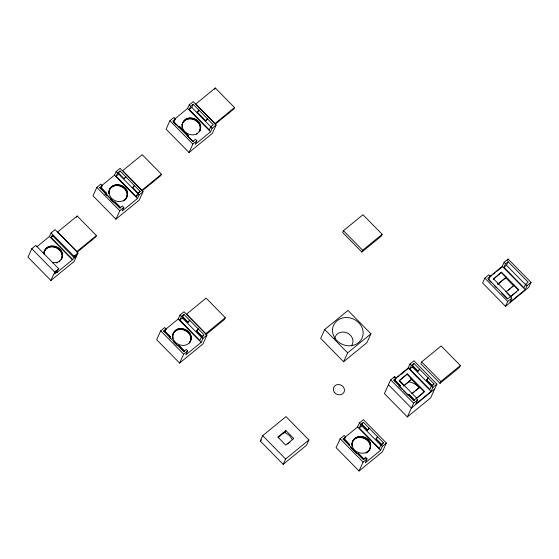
<?xml version="1.0" encoding="UTF-8"?>
<svg xmlns="http://www.w3.org/2000/svg" width="559" height="559" viewBox="0 0 559 559"><rect width="100%" height="100%" fill="white"/><g stroke="black" fill="none" stroke-linecap="round" stroke-linejoin="round"><path stroke-width="0.84" d="M352.254 443.867C352.897 432.554 371.379 435.37 370.631 445.935C369.988 457.248 351.506 454.432 352.254 443.867L351.849 444.754M368.821 450.575L368.416 451.462C377.101 440.604 354.259 430.311 351.904 444.028L352.31 443.14M44.664 250.732L43.965 252.472C46.704 239.909 67.478 247.84 61.511 258.957C65.431 249.405 49.737 241.893 44.657 250.816M109.704 189.424L108.76 193.861C108.097 178.621 132.846 184.54 126.551 197.641L127.249 195.909M126.844 196.796C129.499 187.412 114.574 180.99 109.697 189.508M182.318 124.468L181.913 125.356L182.8 122.742C178.887 132.294 194.574 139.806 199.654 130.883M190.228 341.444C185.357 349.955 170.425 343.533 173.08 334.149L172.486 335.917L172.892 335.037M199.94 130.114C202.596 120.73 187.663 114.309 182.793 122.826C187.181 112.219 205.251 120.849 199.647 130.96M190.221 341.521C194.336 331.529 177.252 324.199 172.969 334.191C177.133 321.6 197.802 332.584 189.333 343.079L189.739 342.192M44.371 251.585L44.126 254.282M172.675 335.037L173.374 333.304M56.124 270.682L57.318 271.898L54.775 273.98L55.781 271.765L58.737 268.788L35.797 245.429L31.793 248.706L27.95 257.133L50.89 280.492L74.186 261.423L78.029 253.003L55.082 229.637L51.079 232.914L49.465 236.464L36.838 246.798M45.146 250.062L45.552 249.174M45.733 249.37L46.131 248.482M72.607 259.383L51.1 237.477L52.113 235.262L73.62 257.168L76.164 255.079L75.158 257.294L72.404 259.823L57.116 272.338L57.318 271.898M46.397 248.748L46.802 247.861M47.138 248.203L47.543 247.316M47.948 247.742L48.354 246.854M48.815 247.364L49.22 246.477M49.73 247.085L50.135 246.198M50.68 246.903L51.086 246.016M51.659 246.812L52.064 245.925M52.651 246.826L53.056 245.939M53.65 246.938L54.055 246.051M54.635 247.148L55.041 246.26M55.6 247.455L56.005 246.568M56.536 247.847L56.941 246.966M57.43 248.336L57.829 247.448M58.262 248.902L58.667 248.014M59.037 249.538L59.443 248.65M59.743 250.25L60.148 249.363M60.365 251.019L60.77 250.132M76.576 217.325L77.184 215.998L96.4 235.563L95.792 236.89L76.953 252.312M60.903 251.829L61.301 250.949M61.343 252.689L61.742 251.802M56.955 263.212L57.36 262.325L59.785 260.941L61.525 258.873L61.12 259.76L61.916 258.069M61.686 253.576L62.084 252.689M61.923 254.485L62.328 253.597M62.056 255.407L62.461 254.52M50.89 280.492L54.733 272.065L58.737 268.788M59.38 261.829L59.785 260.941M62.077 256.322L62.482 255.435M61.993 257.224L62.398 256.336M61.804 258.104L62.21 257.217M100.851 188.683L102.269 185.581L100.837 184.121L96.833 187.398L92.99 195.818L115.93 219.184L139.226 200.115L143.069 191.688L120.122 168.329L116.118 171.606L114.504 175.149L101.214 186.035M106.385 193.295L100.683 187.384L106.385 193.295L105.05 194.392M73.62 257.168L74.026 256.281L78.029 253.003M109.005 191.157L110.102 188.621M110.186 188.753L110.591 187.866M108.816 192.037L109.222 191.15M110.773 188.062L111.171 187.174M137.486 195.566L136.214 196.607L116.139 176.169L117.558 173.066L120.101 170.977L140.176 191.423L138.471 193.33M108.732 192.946L109.138 192.058M111.437 187.44L111.842 186.552M118.361 172.962L120.101 170.977M112.177 186.895L112.583 186.007M112.988 186.427L113.393 185.539M113.854 186.056L114.26 185.169M114.77 185.777L115.175 184.889M115.72 185.588L116.125 184.701M116.698 185.504L117.104 184.617M117.69 185.518L118.096 184.631M118.69 185.63L119.095 184.743M119.675 185.84L120.08 184.952M120.639 186.14L121.044 185.253M124.098 178.803L125.838 176.819L124.098 178.803L118.396 172.885M121.576 186.538L121.981 185.651M114.057 202.267L115.021 201.988L120.758 207.822M122.47 187.02L122.868 186.133M123.301 187.586L123.707 186.699M124.077 188.229L124.482 187.342M124.783 188.935L125.188 188.048M125.405 189.704L125.81 188.816M125.943 190.521L126.341 189.634M126.383 191.381L126.781 190.493M126.725 192.268L127.124 191.381M126.963 193.176L127.368 192.289M123.672 201.058L126.565 197.565L125.663 199.2L126.068 198.312M127.096 194.092L127.501 193.204M115.93 219.184L119.773 210.757L123.777 207.48L122.344 206.019L119.794 208.109L99.719 187.663L102.269 185.581M124.825 199.626L124.419 200.513L125.489 199.004M127.117 195.007L127.522 194.12M127.033 195.916L127.438 195.028M132.735 187.489L134.44 185.581L132.735 187.489L138.436 193.4M123.777 207.48L122.155 211.029L137.444 198.515L139.065 194.965L143.069 191.688M178.817 126.956L173.947 122.002L175.365 118.899L173.926 117.439L169.922 120.716L166.086 129.143L189.026 152.502L212.322 133.433L216.158 125.006L193.218 101.647L189.215 104.924L187.6 108.467L174.967 118.808M136.214 196.607L137.626 193.505L140.176 191.423M179.516 126.544L188.083 135.376L179.516 126.544L178.552 126.823M182.101 124.475L182.507 123.588M183.282 122.072L183.687 121.184M189.235 109.487L190.647 106.385L193.197 104.295L213.272 124.741L210.722 126.823L209.311 129.926L189.235 109.487L191.779 107.398L193.197 104.295M183.862 121.38L184.267 120.492M184.533 120.758L184.938 119.871M181.857 127.179L182.262 126.292M185.274 120.213L185.679 119.326M186.084 119.745L186.489 118.864M161.439 174.254L141.93 190.221L122.714 170.656L142.224 154.682L161.439 174.254L160.831 175.582L141.993 191.003M186.951 119.374L187.356 118.487M187.866 119.095L188.271 118.208M188.816 118.906L189.221 118.019M189.794 118.822L190.2 117.935M190.787 118.836L191.192 117.949M191.786 118.948L192.191 118.061M192.771 119.158L193.176 118.27M193.735 119.458L194.141 118.571M198.934 110.137L197.194 112.121L198.529 111.024M194.672 119.857L195.077 118.969M195.559 120.339L195.964 119.451M196.398 120.905L196.803 120.017M197.173 121.548L197.579 120.66M197.879 122.253L198.284 121.366M198.501 123.022L198.906 122.135M199.032 123.839L199.437 122.952M214.712 89.335L215.32 88.001L234.535 107.573L233.928 108.9L215.089 124.322M199.472 124.699L199.877 123.812M199.815 125.586L200.22 124.699M200.052 126.495L200.457 125.607M196.768 134.377L197.173 133.496M200.185 127.41L200.59 126.523M189.026 152.502L192.869 144.075L196.873 140.798L195.433 139.338L192.89 141.427L172.815 120.982L175.365 118.899M200.213 128.325L200.618 127.438M200.129 129.234L200.534 128.346M200.346 129.227L199.256 131.77L200.052 130.072M205.796 120.877L207.536 118.899L205.796 120.877L197.222 112.045M196.873 140.798L195.252 144.348L210.54 131.833L212.154 128.284L216.158 125.006M164.842 331.85L166.135 329.013L164.702 327.553L160.699 330.83L156.66 339.704L179.6 363.064L202.896 343.995L206.935 335.127L183.995 311.761L179.991 315.038L178.174 319.035L164.877 329.915M164.521 330.893L170.257 336.735L164.521 330.893L163.591 331.103L183.666 351.541L186.21 349.459L187.642 350.919L185.826 354.909L201.114 342.394L202.931 338.405L206.935 335.127M173.367 333.388L173.765 332.5M173.856 332.633L174.261 331.746M174.436 331.941L174.841 331.054M179.809 320.048L181.423 316.499L183.974 314.417L204.049 334.855L201.499 336.944L199.884 340.494L179.809 320.048L182.353 317.966L182.961 316.632M172.403 336.825L172.808 335.938M175.107 331.319L175.512 330.432M172.836 336.853L172.563 338.656L172.969 337.769M183.974 314.417L182.234 316.394L187.971 322.236L189.711 320.258L187.971 322.236M175.847 330.774L176.253 329.887M176.658 330.313L177.063 329.426M177.524 329.936L177.93 329.048M178.44 329.656L178.845 328.769M179.39 329.468L179.795 328.58M180.368 329.384L180.774 328.496M181.361 329.398L181.766 328.51M182.36 329.51L182.765 328.622M183.345 329.719L183.75 328.832M184.309 330.02L184.715 329.132M185.246 330.418L185.651 329.531M178.859 345.497L184.596 351.338L179.432 346.077M186.133 330.9L186.538 330.013M186.972 331.466L187.377 330.579M187.747 332.109L188.152 331.221M188.453 332.815L188.858 331.927M189.075 333.583L189.48 332.696M189.606 334.401L190.011 333.513M190.046 335.26L190.451 334.373M190.388 336.148L190.794 335.26M190.626 337.056L191.031 336.169M190.759 337.971L191.164 337.084M179.6 363.064L183.638 354.196L187.642 350.919M190.787 338.887L191.192 337.999M190.703 339.795L191.108 338.908M189.822 342.332L190.919 339.788M196.572 330.998L198.312 329.013L196.572 330.998L202.309 336.839M225.305 317.687L205.796 333.66L186.587 314.095L206.096 298.122L225.305 317.687L224.501 319.462L205.663 334.883M343.457 230.699L342.646 232.474L361.862 252.039L381.371 236.073L382.174 234.298L362.966 214.733L343.457 230.699L362.665 250.264L361.862 252.039M260.256 440.988L262.681 435.664L285.977 416.595L308.917 439.961L306.493 445.278L283.196 464.347L260.256 440.988L261.584 439.898M324.709 329.517L320.67 338.384L343.61 361.743L366.907 342.674L370.945 333.807L348.005 310.448L324.709 329.517L347.656 352.876L343.61 361.743M278.096 437.851L282.113 434.161L284.964 432.484L285.859 430.521L293.748 438.549L285.74 445.104L277.851 437.075L285.859 430.521M283.196 464.347L285.621 459.023L308.917 439.961M344.288 439.786L345.581 436.949L344.148 435.489L340.145 438.766L336.099 447.633L359.046 470.999L382.335 451.931L386.381 443.056L363.441 419.697L359.437 422.974L357.613 426.964L344.323 437.844M344.002 438.752L349.703 444.664L344.002 438.752L343.03 439.032L363.105 459.477L365.656 457.388L367.088 458.848L365.272 462.838L380.56 450.33L382.377 446.334L386.381 443.056M352.226 442.616L353.225 440.408M352.03 443.308L352.436 442.428M353.211 440.688L353.616 439.8M353.658 440.115L354.064 439.227M383.488 442.791L380.945 444.873L379.323 448.423L359.248 427.984L360.869 424.435L363.413 422.345L383.488 442.791L381.783 444.698L376.046 438.857L377.751 436.949L376.011 438.934L381.748 444.768M354.168 439.591L354.574 438.703M354.727 439.108L355.133 438.221M352.261 444.608L351.939 446.236L352.345 445.348M363.413 422.345L361.673 424.33L367.41 430.171L369.15 428.187L367.41 430.171M355.335 438.675L355.734 437.788M355.985 438.305L356.39 437.417M359.248 427.984L361.799 425.895L362.407 424.567M356.67 437.983L357.075 437.096M357.397 437.725L357.795 436.838M358.144 437.522L358.55 436.642M358.913 437.39L359.318 436.502M359.703 437.32L360.108 436.432M360.499 437.313L360.904 436.425M361.303 437.369L361.708 436.481M362.106 437.494L362.505 436.607M362.896 437.676L363.301 436.789M363.671 437.928L364.077 437.04M394.815 380.847L396.107 378.01L394.675 376.549L390.671 379.827L384.403 393.571L407.343 416.937L430.64 397.868L436.907 384.117L413.96 360.758L409.957 364.035L408.14 368.025L395.513 378.366M364.433 438.235L364.838 437.348M358.305 453.426L364.07 459.198M365.16 438.598L365.565 437.711M365.865 439.018L366.271 438.13M394.067 377.877L394.675 376.549M366.529 439.486L366.935 438.598M367.151 440.003L367.556 439.115M367.724 440.569L368.129 439.681M368.248 441.17L368.654 440.282M368.716 441.806L369.122 440.918M369.129 442.476L369.534 441.589M369.478 443.168L369.883 442.281M369.765 443.881L370.17 442.994M369.988 444.608L370.386 443.72M366.096 453.279L366.494 452.392M370.135 445.341L370.54 444.454M367.354 452.476L367.752 451.588M370.219 446.082L370.624 445.195M359.046 470.999L363.084 462.125L367.088 458.848M367.906 451.993L368.311 451.106M370.233 446.823L370.631 445.935M365.006 458.806L365.656 457.388M370.17 447.549L370.575 446.662M368.863 450.889L369.268 450.009M370.044 448.269L370.449 447.382M369.254 450.281L370.254 448.08M400.23 385.724L394.521 379.813L400.23 385.724L398.888 386.821M407.169 374.369L411.829 379.114L403.822 385.668L399.161 380.924L407.371 373.922L424.574 391.447L424.372 391.894L419.711 387.142L411.704 393.697M434.015 383.851L431.471 385.934L429.85 389.483L409.775 369.045L411.396 365.495L413.939 363.406L434.015 383.851L432.876 385.123M413.939 363.406L412.2 365.39L417.936 371.232L419.676 369.247L417.936 371.232M409.775 369.045L412.325 366.956L412.933 365.628M403.619 386.115L411.829 379.114M421.654 361.918L420.801 363.776L440.017 383.341L459.526 367.375L460.371 365.509L441.163 345.944L421.654 361.918L440.862 381.483L440.017 383.341M396.107 378.01L393.557 380.092L413.632 400.537L414.596 400.258L408.86 394.416L413.988 399.748M415.505 390.867L419.711 387.142M407.343 416.937L413.611 403.186L417.615 399.909L416.182 398.448L413.632 400.537M424.574 391.447L416.364 398.448L423.708 392.439M426.538 379.994L428.278 378.01L426.538 379.994L432.275 385.829L426.573 379.917M417.615 399.909L415.798 403.898L431.08 391.391L432.904 387.394L436.907 384.117M491.068 282.316L488.636 279.835L490.25 276.293L488.818 274.832L484.814 278.109L482.592 282.987L505.532 306.346L528.828 287.277L531.05 282.4L508.11 259.041L504.106 262.318L502.282 266.308L489.656 276.642M501.514 272.205L493.304 279.207L501.514 272.205L518.717 289.73L518.514 290.17L513.861 285.425L505.853 291.98L506.049 291.539M503.925 267.321L505.539 263.778L508.089 261.689L528.157 282.134L525.614 284.217L523.993 287.766L503.925 267.321L506.468 265.239L508.089 261.689M507.474 260.431L508.11 259.041M498.167 283.511L497.762 284.391L505.769 277.837L506.174 276.95M511.653 287.508L514.056 284.985M505.532 306.346L507.754 301.469L511.758 298.192L510.325 296.731L507.775 298.82L487.707 278.375L490.25 276.293M507.013 293.168L510.507 296.724L518.717 289.73M511.758 298.192L509.941 302.181L525.229 289.667L527.046 285.677L531.05 282.4M44.259 251.62L45.062 249.929M126.159 198.452L126.956 196.754M182.395 123.63L183.198 121.939M203.476 335.491L202.337 336.763L196.6 330.928M287.836 444.042L288.64 443.308M215.32 88.001L195.811 103.974L215.019 123.539L234.535 107.573M116.139 176.169L118.69 174.08L138.15 193.903M77.184 215.998L57.675 231.964L76.89 251.529L96.4 235.563M51.1 237.477L53.65 235.395M163.591 331.103L166.135 329.013M362.665 250.264L382.174 234.298M347.656 352.876L370.945 333.807M490.578 276.446L491.906 275.356M493.241 274.266L495.239 272.631M496.567 271.541L502.555 266.643M497.964 283.951L505.972 277.397L501.311 272.652M397.763 377.073L399.098 375.983M400.426 374.9L409.076 367.815M508.32 290.24L510.318 288.605M407.371 373.922L399.364 380.483L416.567 398.001M510.507 296.724L516.516 291.812M343.03 439.032L345.581 436.949M412.835 393.054L414.17 391.957M440.862 381.483L460.371 365.509M434.685 388.994L411.389 408.063L388.449 384.704M289.359 442.693L290.051 442.155M124.077 200.171C118.431 203.902 109.725 199.745 109.166 192.974M57.36 262.325L52.532 262.751M187.153 135.585L188.117 135.306M99.719 187.663L100.683 187.384M105.455 193.505L106.42 193.225M169.328 336.944L170.292 336.658M177.93 345.7L178.894 345.42M399.294 385.934L400.258 385.654M407.895 394.696L408.86 394.416M348.767 444.873L349.731 444.594M357.369 453.635L358.34 453.356M284.964 432.484L289.373 435.398L292.315 439.514M504.106 262.318L505.539 263.778M525.614 284.217L527.046 285.677M506.468 265.239L525.935 285.062M502.282 266.308L525.229 289.667M505.769 277.837L513.658 285.873M493.506 278.759L510.709 296.284M494.715 286.033L496.546 287.892M501.409 292.846L507.495 299.044M484.814 278.109L507.754 301.469M191.779 107.398L211.246 127.221M189.215 104.924L190.647 106.385M210.722 126.823L212.154 128.284M187.6 108.467L210.54 131.833M187.328 135.627L193.414 141.825M173.521 122.211L175.931 124.671M412.235 365.32L417.971 371.155M409.957 364.035L411.396 365.495M431.471 385.934L432.904 387.394M412.325 366.956L431.793 386.779M169.922 120.716L192.869 144.075M408.14 368.025L431.08 391.391M411.627 379.561L419.509 387.59M399.357 386.514L402.396 389.609M403.612 390.846L407.874 395.185M390.671 379.827L413.611 403.186M116.118 171.606L117.558 173.066M137.626 193.505L139.065 194.965M361.708 424.253L367.445 430.095M359.437 422.974L360.869 424.435M380.945 444.873L382.377 446.334M361.799 425.895L380.658 445.097M114.504 175.149L137.444 198.515M357.613 426.964L380.56 450.33M114.993 202.058L120.723 207.899M105.113 193.016L114.847 202.931M105.253 193.812L107.062 195.657M110.689 199.346L113.1 201.806M358.878 454.013L364.042 459.267M96.833 187.398L119.773 210.757M350.654 447.312L356.74 453.503M340.145 438.766L363.084 462.125M182.262 316.324L187.999 322.166M179.991 315.038L181.423 316.499M201.499 336.944L202.931 338.405M182.353 317.966L201.82 337.783M178.174 319.035L201.114 342.394M169.384 337.517L170.607 338.754M173.646 341.856L177.294 345.574M160.699 330.83L183.638 354.196M262.681 435.664L285.621 459.023M73.963 256.078L75.158 257.294M51.079 232.914L74.026 256.281M49.465 236.464L72.404 259.823M31.793 248.706L54.733 272.065M334.708 338.398A9.37 8.287 24.5 0 1 347.195 332.975A9.37 8.287 24.5 0 1 351.387 345.93M410.229 378.38A9.37 8.287 24.5 0 1 411.026 378.373M409.3 381.895A15.624 13.807 24.5 0 1 419.543 388.023M335.393 338.824A15.624 13.807 24.5 0 0 361.806 338.635A15.624 13.807 24.5 0 0 346.287 317.526A15.624 13.807 24.5 0 0 335.393 338.824M334.261 392.229A5.73 5.066 24.5 0 0 343.96 392.355A5.73 5.066 24.5 0 0 338.44 384.515A5.73 5.066 24.5 0 0 334.261 392.229"/></g></svg>
